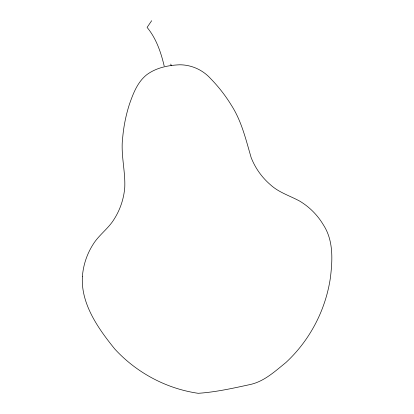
<?xml version="1.0" encoding="UTF-8"?>
<svg xmlns="http://www.w3.org/2000/svg" width="414" height="414" viewBox="0 0 414 414"><rect width="100%" height="100%" fill="white"/><g stroke="black" fill="none" stroke-linecap="round" stroke-linejoin="round"><path stroke-width="0.62" d="M151.679 20.7L147.094 27.407C156.213 38.383 160.927 52.262 164.182 65.966M170.816 64.035L171.168 65.764M82.417 276.314C80.606 303.809 98.408 328.819 114.895 349.142C136.625 372.776 166.392 388.689 198.182 393.3C215.689 392.141 232.87 388.275 249.973 384.57C264.091 381.573 274.979 371.342 285.877 362.55C309.719 340.484 325.559 310.277 330.341 278.156C332.582 260.189 333.668 240.606 323.318 224.776C317.559 215.109 309.403 206.917 299.752 201.137C289.94 195.775 278.87 192.531 270.477 184.794C261.927 177.482 255.236 168.058 251.148 157.574C245.9 139.704 241.657 121.261 231.436 105.353C225.583 95.779 218.68 86.893 210.85 78.851C202.912 69.966 191.625 64.822 179.697 64.786C168.177 65.262 156.197 67.699 146.747 74.727C137.484 82.117 133.282 93.31 129.463 104.137C126.027 114.813 123.77 125.835 122.746 137.008C120.469 153.889 125.463 170.506 124.764 187.33C123.889 198.534 120.267 209.484 114.259 218.975C108.463 228.626 98.739 235.023 92.922 244.664C86.904 254.155 83.281 265.11 82.417 276.314"/></g></svg>
